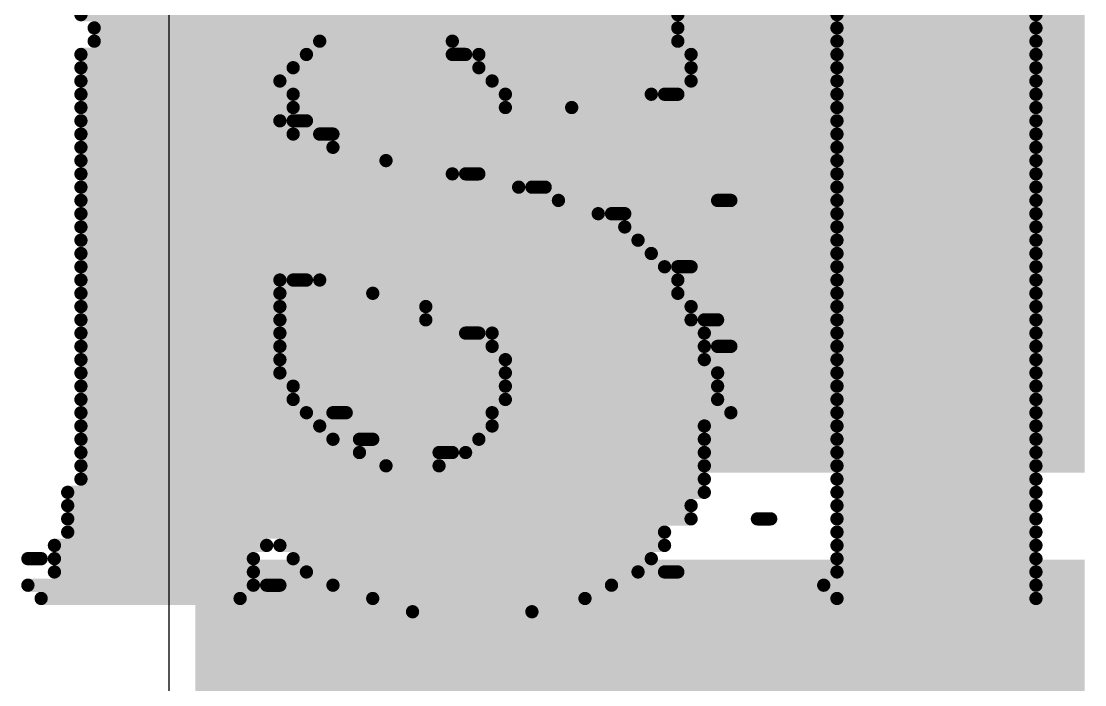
# Model space of a CAD drawing. Header units: inches. Extents: x -5 to 247, y -53 to 67.
# Drawn here: x 22.426 to 24.462, y -20.943 to -19.673 of the extents above; entities that cross this region are included whole.
import ezdxf

# ---------------------------------------------------------------- set-up
doc = ezdxf.new("R2010")
doc.units = ezdxf.units.IN
for name, color, linetype in [('Bottom Overlay', 54, 'Continuous'), ('Top Layer', 1, 'Continuous'), ('Top Paste', 8, 'Continuous'), ('Top Solder', 216, 'Continuous')]:
    doc.layers.add(name, color=color, linetype=linetype)

# ---------------------------------------------------------------- blocks, each defined once
blk = doc.blocks.new('38_SMD_M______72')
at = {"layer": 'Top Layer'}
for points in [[(-2.35, -9.63), (-2.35, -8.13), (-1.45, -8.13), (-1.45, -9.63)], [(-1.08, -9.63), (-1.08, -8.13), (-0.18, -8.13), (-0.18, -9.63)]]:
    blk.add_hatch(color=1, dxfattribs=at).paths.add_polyline_path(points)
at = {"layer": 'Top Paste'}
for points in [[(-2.35, -9.63), (-2.35, -8.13), (-1.45, -8.13), (-1.45, -9.63)], [(-1.08, -9.63), (-1.08, -8.13), (-0.18, -8.13), (-0.18, -9.63)]]:
    blk.add_hatch(color=8, dxfattribs=at).paths.add_polyline_path(points)
at = {"layer": 'Top Solder'}
for points in [[(-2.4516, -9.7316), (-2.4516, -8.0284), (-1.3484, -8.0284), (-1.3484, -9.7316)], [(-1.1816, -9.7316), (-1.1816, -8.0284), (-0.0784, -8.0284), (-0.0784, -9.7316)]]:
    blk.add_hatch(color=216, dxfattribs=at).paths.add_polyline_path(points)

msp = doc.modelspace()

# ---------------------------------------------------------------- linework, layer by layer
at = {"layer": 'Bottom Overlay'}
for points in [[(22.5401, -19.6608, 0.0254, 0.0254, 0), (23.6831, -19.6608, 0.0254, 0.0254, 0)], [(23.9879, -19.6608, 0.0254, 0.0254, 0), (24.3689, -19.6608, 0.0254, 0.0254, 0)], [(22.5655, -19.6862, 0.0254, 0.0254, 0), (23.6831, -19.6862, 0.0254, 0.0254, 0)], [(23.9879, -19.6862, 0.0254, 0.0254, 0), (24.3689, -19.6862, 0.0254, 0.0254, 0)], [(22.5655, -19.7116, 0.0254, 0.0254, 0), (22.9973, -19.7116, 0.0254, 0.0254, 0)], [(23.2513, -19.7116, 0.0254, 0.0254, 0), (23.6831, -19.7116, 0.0254, 0.0254, 0)], [(23.9879, -19.7116, 0.0254, 0.0254, 0), (24.3689, -19.7116, 0.0254, 0.0254, 0)], [(22.5401, -19.737, 0.0254, 0.0254, 0), (22.9719, -19.737, 0.0254, 0.0254, 0)], [(23.2513, -19.737, 0.0254, 0.0254, 0), (23.2767, -19.737, 0.0254, 0.0254, 0)], [(23.3021, -19.737, 0.0254, 0.0254, 0), (23.7085, -19.737, 0.0254, 0.0254, 0)], [(23.9879, -19.737, 0.0254, 0.0254, 0), (24.3689, -19.737, 0.0254, 0.0254, 0)], [(22.5401, -19.7624, 0.0254, 0.0254, 0), (22.9465, -19.7624, 0.0254, 0.0254, 0)], [(23.3021, -19.7624, 0.0254, 0.0254, 0), (23.7085, -19.7624, 0.0254, 0.0254, 0)], [(23.9879, -19.7624, 0.0254, 0.0254, 0), (24.3689, -19.7624, 0.0254, 0.0254, 0)], [(22.5401, -19.7878, 0.0254, 0.0254, 0), (22.9211, -19.7878, 0.0254, 0.0254, 0)], [(23.3275, -19.7878, 0.0254, 0.0254, 0), (23.7085, -19.7878, 0.0254, 0.0254, 0)], [(23.9879, -19.7878, 0.0254, 0.0254, 0), (24.3689, -19.7878, 0.0254, 0.0254, 0)], [(22.5401, -19.8132, 0.0254, 0.0254, 0), (22.9465, -19.8132, 0.0254, 0.0254, 0)], [(23.3529, -19.8132, 0.0254, 0.0254, 0), (23.6323, -19.8132, 0.0254, 0.0254, 0)], [(23.6577, -19.8132, 0.0254, 0.0254, 0), (23.6831, -19.8132, 0.0254, 0.0254, 0)], [(23.9879, -19.8132, 0.0254, 0.0254, 0), (24.3689, -19.8132, 0.0254, 0.0254, 0)], [(22.5401, -19.8386, 0.0254, 0.0254, 0), (22.9465, -19.8386, 0.0254, 0.0254, 0)], [(23.3529, -19.8386, 0.0254, 0.0254, 0), (23.4799, -19.8386, 0.0254, 0.0254, 0)], [(23.9879, -19.8386, 0.0254, 0.0254, 0), (24.3689, -19.8386, 0.0254, 0.0254, 0)], [(22.5401, -19.864, 0.0254, 0.0254, 0), (22.9211, -19.864, 0.0254, 0.0254, 0)], [(22.9465, -19.864, 0.0254, 0.0254, 0), (22.9719, -19.864, 0.0254, 0.0254, 0)], [(23.9879, -19.864, 0.0254, 0.0254, 0), (24.3689, -19.864, 0.0254, 0.0254, 0)], [(22.5401, -19.8894, 0.0254, 0.0254, 0), (22.9465, -19.8894, 0.0254, 0.0254, 0)], [(22.9973, -19.8894, 0.0254, 0.0254, 0), (23.0227, -19.8894, 0.0254, 0.0254, 0)], [(23.9879, -19.8894, 0.0254, 0.0254, 0), (24.3689, -19.8894, 0.0254, 0.0254, 0)], [(22.5401, -19.9148, 0.0254, 0.0254, 0), (23.0227, -19.9148, 0.0254, 0.0254, 0)], [(23.9879, -19.9148, 0.0254, 0.0254, 0), (24.3689, -19.9148, 0.0254, 0.0254, 0)], [(22.5401, -19.9402, 0.0254, 0.0254, 0), (23.1243, -19.9402, 0.0254, 0.0254, 0)], [(23.9879, -19.9402, 0.0254, 0.0254, 0), (24.3689, -19.9402, 0.0254, 0.0254, 0)], [(22.5401, -19.9656, 0.0254, 0.0254, 0), (23.2513, -19.9656, 0.0254, 0.0254, 0)], [(23.2767, -19.9656, 0.0254, 0.0254, 0), (23.3021, -19.9656, 0.0254, 0.0254, 0)], [(23.9879, -19.9656, 0.0254, 0.0254, 0), (24.3689, -19.9656, 0.0254, 0.0254, 0)], [(22.5401, -19.991, 0.0254, 0.0254, 0), (23.3783, -19.991, 0.0254, 0.0254, 0)], [(23.4037, -19.991, 0.0254, 0.0254, 0), (23.4291, -19.991, 0.0254, 0.0254, 0)], [(23.9879, -19.991, 0.0254, 0.0254, 0), (24.3689, -19.991, 0.0254, 0.0254, 0)], [(22.5401, -20.0164, 0.0254, 0.0254, 0), (23.4545, -20.0164, 0.0254, 0.0254, 0)], [(23.7593, -20.0164, 0.0254, 0.0254, 0), (23.7847, -20.0164, 0.0254, 0.0254, 0)], [(23.9879, -20.0164, 0.0254, 0.0254, 0), (24.3689, -20.0164, 0.0254, 0.0254, 0)], [(22.5401, -20.0418, 0.0254, 0.0254, 0), (23.5307, -20.0418, 0.0254, 0.0254, 0)], [(23.5561, -20.0418, 0.0254, 0.0254, 0), (23.5815, -20.0418, 0.0254, 0.0254, 0)], [(23.9879, -20.0418, 0.0254, 0.0254, 0), (24.3689, -20.0418, 0.0254, 0.0254, 0)], [(22.5401, -20.0672, 0.0254, 0.0254, 0), (23.5815, -20.0672, 0.0254, 0.0254, 0)], [(23.9879, -20.0672, 0.0254, 0.0254, 0), (24.3689, -20.0672, 0.0254, 0.0254, 0)], [(22.5401, -20.0926, 0.0254, 0.0254, 0), (23.6069, -20.0926, 0.0254, 0.0254, 0)], [(23.9879, -20.0926, 0.0254, 0.0254, 0), (24.3689, -20.0926, 0.0254, 0.0254, 0)], [(22.5401, -20.118, 0.0254, 0.0254, 0), (23.6323, -20.118, 0.0254, 0.0254, 0)], [(23.9879, -20.118, 0.0254, 0.0254, 0), (24.3689, -20.118, 0.0254, 0.0254, 0)], [(22.5401, -20.1434, 0.0254, 0.0254, 0), (23.6577, -20.1434, 0.0254, 0.0254, 0)], [(23.6831, -20.1434, 0.0254, 0.0254, 0), (23.7085, -20.1434, 0.0254, 0.0254, 0)], [(23.9879, -20.1434, 0.0254, 0.0254, 0), (24.3689, -20.1434, 0.0254, 0.0254, 0)], [(22.5401, -20.1688, 0.0254, 0.0254, 0), (22.9211, -20.1688, 0.0254, 0.0254, 0)], [(22.9465, -20.1688, 0.0254, 0.0254, 0), (22.9719, -20.1688, 0.0254, 0.0254, 0)], [(22.9973, -20.1688, 0.0254, 0.0254, 0), (23.6831, -20.1688, 0.0254, 0.0254, 0)], [(23.9879, -20.1688, 0.0254, 0.0254, 0), (24.3689, -20.1688, 0.0254, 0.0254, 0)], [(22.5401, -20.1942, 0.0254, 0.0254, 0), (22.9211, -20.1942, 0.0254, 0.0254, 0)], [(23.0989, -20.1942, 0.0254, 0.0254, 0), (23.6831, -20.1942, 0.0254, 0.0254, 0)], [(23.9879, -20.1942, 0.0254, 0.0254, 0), (24.3689, -20.1942, 0.0254, 0.0254, 0)], [(22.5401, -20.2196, 0.0254, 0.0254, 0), (22.9211, -20.2196, 0.0254, 0.0254, 0)], [(23.2005, -20.2196, 0.0254, 0.0254, 0), (23.7085, -20.2196, 0.0254, 0.0254, 0)], [(23.9879, -20.2196, 0.0254, 0.0254, 0), (24.3689, -20.2196, 0.0254, 0.0254, 0)], [(22.5401, -20.245, 0.0254, 0.0254, 0), (22.9211, -20.245, 0.0254, 0.0254, 0)], [(23.2005, -20.245, 0.0254, 0.0254, 0), (23.7085, -20.245, 0.0254, 0.0254, 0)], [(23.7339, -20.245, 0.0254, 0.0254, 0), (23.7593, -20.245, 0.0254, 0.0254, 0)], [(23.9879, -20.245, 0.0254, 0.0254, 0), (24.3689, -20.245, 0.0254, 0.0254, 0)], [(22.5401, -20.2704, 0.0254, 0.0254, 0), (22.9211, -20.2704, 0.0254, 0.0254, 0)], [(23.2767, -20.2704, 0.0254, 0.0254, 0), (23.3021, -20.2704, 0.0254, 0.0254, 0)], [(23.3275, -20.2704, 0.0254, 0.0254, 0), (23.7339, -20.2704, 0.0254, 0.0254, 0)], [(23.9879, -20.2704, 0.0254, 0.0254, 0), (24.3689, -20.2704, 0.0254, 0.0254, 0)], [(22.5401, -20.2958, 0.0254, 0.0254, 0), (22.9211, -20.2958, 0.0254, 0.0254, 0)], [(23.3275, -20.2958, 0.0254, 0.0254, 0), (23.7339, -20.2958, 0.0254, 0.0254, 0)], [(23.7593, -20.2958, 0.0254, 0.0254, 0), (23.7847, -20.2958, 0.0254, 0.0254, 0)], [(23.9879, -20.2958, 0.0254, 0.0254, 0), (24.3689, -20.2958, 0.0254, 0.0254, 0)], [(22.5401, -20.3212, 0.0254, 0.0254, 0), (22.9211, -20.3212, 0.0254, 0.0254, 0)], [(23.3529, -20.3212, 0.0254, 0.0254, 0), (23.7339, -20.3212, 0.0254, 0.0254, 0)], [(23.9879, -20.3212, 0.0254, 0.0254, 0), (24.3689, -20.3212, 0.0254, 0.0254, 0)], [(22.5401, -20.3466, 0.0254, 0.0254, 0), (22.9211, -20.3466, 0.0254, 0.0254, 0)], [(23.3529, -20.3466, 0.0254, 0.0254, 0), (23.7593, -20.3466, 0.0254, 0.0254, 0)], [(23.9879, -20.3466, 0.0254, 0.0254, 0), (24.3689, -20.3466, 0.0254, 0.0254, 0)], [(22.5401, -20.372, 0.0254, 0.0254, 0), (22.9465, -20.372, 0.0254, 0.0254, 0)], [(23.3529, -20.372, 0.0254, 0.0254, 0), (23.7593, -20.372, 0.0254, 0.0254, 0)], [(23.9879, -20.372, 0.0254, 0.0254, 0), (24.3689, -20.372, 0.0254, 0.0254, 0)], [(22.5401, -20.3974, 0.0254, 0.0254, 0), (22.9465, -20.3974, 0.0254, 0.0254, 0)], [(23.3529, -20.3974, 0.0254, 0.0254, 0), (23.7593, -20.3974, 0.0254, 0.0254, 0)], [(23.9879, -20.3974, 0.0254, 0.0254, 0), (24.3689, -20.3974, 0.0254, 0.0254, 0)], [(22.5401, -20.4228, 0.0254, 0.0254, 0), (22.9719, -20.4228, 0.0254, 0.0254, 0)], [(23.0227, -20.4228, 0.0254, 0.0254, 0), (23.0481, -20.4228, 0.0254, 0.0254, 0)], [(23.3275, -20.4228, 0.0254, 0.0254, 0), (23.7847, -20.4228, 0.0254, 0.0254, 0)], [(23.9879, -20.4228, 0.0254, 0.0254, 0), (24.3689, -20.4228, 0.0254, 0.0254, 0)], [(22.5401, -20.4482, 0.0254, 0.0254, 0), (22.9973, -20.4482, 0.0254, 0.0254, 0)], [(23.3275, -20.4482, 0.0254, 0.0254, 0), (23.7339, -20.4482, 0.0254, 0.0254, 0)], [(23.9879, -20.4482, 0.0254, 0.0254, 0), (24.3689, -20.4482, 0.0254, 0.0254, 0)], [(22.5401, -20.4736, 0.0254, 0.0254, 0), (23.0227, -20.4736, 0.0254, 0.0254, 0)], [(23.0735, -20.4736, 0.0254, 0.0254, 0), (23.0989, -20.4736, 0.0254, 0.0254, 0)], [(23.3021, -20.4736, 0.0254, 0.0254, 0), (23.7339, -20.4736, 0.0254, 0.0254, 0)], [(23.9879, -20.4736, 0.0254, 0.0254, 0), (24.3689, -20.4736, 0.0254, 0.0254, 0)], [(22.5401, -20.499, 0.0254, 0.0254, 0), (23.0735, -20.499, 0.0254, 0.0254, 0)], [(23.2259, -20.499, 0.0254, 0.0254, 0), (23.2513, -20.499, 0.0254, 0.0254, 0)], [(23.2767, -20.499, 0.0254, 0.0254, 0), (23.7339, -20.499, 0.0254, 0.0254, 0)], [(23.9879, -20.499, 0.0254, 0.0254, 0), (24.3689, -20.499, 0.0254, 0.0254, 0)], [(22.5401, -20.5244, 0.0254, 0.0254, 0), (23.1243, -20.5244, 0.0254, 0.0254, 0)], [(23.2259, -20.5244, 0.0254, 0.0254, 0), (23.7339, -20.5244, 0.0254, 0.0254, 0)], [(23.9879, -20.5244, 0.0254, 0.0254, 0), (24.3689, -20.5244, 0.0254, 0.0254, 0)], [(22.5401, -20.5498, 0.0254, 0.0254, 0), (23.7339, -20.5498, 0.0254, 0.0254, 0)], [(23.9879, -20.5498, 0.0254, 0.0254, 0), (24.3689, -20.5498, 0.0254, 0.0254, 0)], [(22.5147, -20.5752, 0.0254, 0.0254, 0), (23.7339, -20.5752, 0.0254, 0.0254, 0)], [(23.9879, -20.5752, 0.0254, 0.0254, 0), (24.3689, -20.5752, 0.0254, 0.0254, 0)], [(22.5147, -20.6006, 0.0254, 0.0254, 0), (23.7085, -20.6006, 0.0254, 0.0254, 0)], [(23.9879, -20.6006, 0.0254, 0.0254, 0), (24.3689, -20.6006, 0.0254, 0.0254, 0)], [(22.5147, -20.626, 0.0254, 0.0254, 0), (23.7085, -20.626, 0.0254, 0.0254, 0)], [(23.8355, -20.626, 0.0254, 0.0254, 0), (23.8609, -20.626, 0.0254, 0.0254, 0)], [(23.9879, -20.626, 0.0254, 0.0254, 0), (24.3689, -20.626, 0.0254, 0.0254, 0)], [(22.5147, -20.6514, 0.0254, 0.0254, 0), (23.6577, -20.6514, 0.0254, 0.0254, 0)], [(23.9879, -20.6514, 0.0254, 0.0254, 0), (24.3689, -20.6514, 0.0254, 0.0254, 0)], [(22.4893, -20.6768, 0.0254, 0.0254, 0), (22.8957, -20.6768, 0.0254, 0.0254, 0)], [(22.9211, -20.6768, 0.0254, 0.0254, 0), (23.6577, -20.6768, 0.0254, 0.0254, 0)], [(23.9879, -20.6768, 0.0254, 0.0254, 0), (24.3689, -20.6768, 0.0254, 0.0254, 0)], [(22.4385, -20.7022, 0.0254, 0.0254, 0), (22.4639, -20.7022, 0.0254, 0.0254, 0)], [(22.4893, -20.7022, 0.0254, 0.0254, 0), (22.8703, -20.7022, 0.0254, 0.0254, 0)], [(22.9465, -20.7022, 0.0254, 0.0254, 0), (23.6323, -20.7022, 0.0254, 0.0254, 0)], [(23.9879, -20.7022, 0.0254, 0.0254, 0), (24.3689, -20.7022, 0.0254, 0.0254, 0)], [(22.4893, -20.7276, 0.0254, 0.0254, 0), (22.8703, -20.7276, 0.0254, 0.0254, 0)], [(22.9719, -20.7276, 0.0254, 0.0254, 0), (23.6069, -20.7276, 0.0254, 0.0254, 0)], [(23.6577, -20.7276, 0.0254, 0.0254, 0), (23.6831, -20.7276, 0.0254, 0.0254, 0)], [(23.9879, -20.7276, 0.0254, 0.0254, 0), (24.3689, -20.7276, 0.0254, 0.0254, 0)], [(22.4385, -20.753, 0.0254, 0.0254, 0), (22.8703, -20.753, 0.0254, 0.0254, 0)], [(22.8957, -20.753, 0.0254, 0.0254, 0), (22.9211, -20.753, 0.0254, 0.0254, 0)], [(23.0227, -20.753, 0.0254, 0.0254, 0), (23.5561, -20.753, 0.0254, 0.0254, 0)], [(23.9625, -20.753, 0.0254, 0.0254, 0), (24.3689, -20.753, 0.0254, 0.0254, 0)], [(22.4639, -20.7784, 0.0254, 0.0254, 0), (22.8449, -20.7784, 0.0254, 0.0254, 0)], [(23.0989, -20.7784, 0.0254, 0.0254, 0), (23.5053, -20.7784, 0.0254, 0.0254, 0)], [(23.9879, -20.7784, 0.0254, 0.0254, 0), (24.3689, -20.7784, 0.0254, 0.0254, 0)], [(23.1751, -20.8038, 0.0254, 0.0254, 0), (23.4037, -20.8038, 0.0254, 0.0254, 0)]]:
    msp.add_lwpolyline(points, format="xyseb", dxfattribs=at)
for points in [[(22.5337, -19.6608, 0.0127, 0.0127, 1), (22.5464, -19.6608, 0.0127, 0.0127, 1)], [(23.6767, -19.6608, 0.0127, 0.0127, 1), (23.6894, -19.6608, 0.0127, 0.0127, 1)], [(23.9815, -19.6608, 0.0127, 0.0127, 1), (23.9942, -19.6608, 0.0127, 0.0127, 1)], [(24.3625, -19.6608, 0.0127, 0.0127, 1), (24.3752, -19.6608, 0.0127, 0.0127, 1)], [(22.5591, -19.6862, 0.0127, 0.0127, 1), (22.5718, -19.6862, 0.0127, 0.0127, 1)], [(23.6767, -19.6862, 0.0127, 0.0127, 1), (23.6894, -19.6862, 0.0127, 0.0127, 1)], [(23.9815, -19.6862, 0.0127, 0.0127, 1), (23.9942, -19.6862, 0.0127, 0.0127, 1)], [(24.3625, -19.6862, 0.0127, 0.0127, 1), (24.3752, -19.6862, 0.0127, 0.0127, 1)], [(22.5591, -19.7116, 0.0127, 0.0127, 1), (22.5718, -19.7116, 0.0127, 0.0127, 1)], [(22.9909, -19.7116, 0.0127, 0.0127, 1), (23.0036, -19.7116, 0.0127, 0.0127, 1)], [(23.2449, -19.7116, 0.0127, 0.0127, 1), (23.2576, -19.7116, 0.0127, 0.0127, 1)], [(23.6767, -19.7116, 0.0127, 0.0127, 1), (23.6894, -19.7116, 0.0127, 0.0127, 1)], [(23.9815, -19.7116, 0.0127, 0.0127, 1), (23.9942, -19.7116, 0.0127, 0.0127, 1)], [(24.3625, -19.7116, 0.0127, 0.0127, 1), (24.3752, -19.7116, 0.0127, 0.0127, 1)], [(22.5337, -19.737, 0.0127, 0.0127, 1), (22.5464, -19.737, 0.0127, 0.0127, 1)], [(22.9655, -19.737, 0.0127, 0.0127, 1), (22.9782, -19.737, 0.0127, 0.0127, 1)], [(23.2449, -19.737, 0.0127, 0.0127, 1), (23.2576, -19.737, 0.0127, 0.0127, 1)], [(23.2703, -19.737, 0.0127, 0.0127, 1), (23.283, -19.737, 0.0127, 0.0127, 1)], [(23.2957, -19.737, 0.0127, 0.0127, 1), (23.3084, -19.737, 0.0127, 0.0127, 1)], [(23.7021, -19.737, 0.0127, 0.0127, 1), (23.7148, -19.737, 0.0127, 0.0127, 1)], [(23.9815, -19.737, 0.0127, 0.0127, 1), (23.9942, -19.737, 0.0127, 0.0127, 1)], [(24.3625, -19.737, 0.0127, 0.0127, 1), (24.3752, -19.737, 0.0127, 0.0127, 1)], [(22.5337, -19.7624, 0.0127, 0.0127, 1), (22.5464, -19.7624, 0.0127, 0.0127, 1)], [(22.9401, -19.7624, 0.0127, 0.0127, 1), (22.9528, -19.7624, 0.0127, 0.0127, 1)], [(23.2957, -19.7624, 0.0127, 0.0127, 1), (23.3084, -19.7624, 0.0127, 0.0127, 1)], [(23.7021, -19.7624, 0.0127, 0.0127, 1), (23.7148, -19.7624, 0.0127, 0.0127, 1)], [(23.9815, -19.7624, 0.0127, 0.0127, 1), (23.9942, -19.7624, 0.0127, 0.0127, 1)], [(24.3625, -19.7624, 0.0127, 0.0127, 1), (24.3752, -19.7624, 0.0127, 0.0127, 1)], [(22.5337, -19.7878, 0.0127, 0.0127, 1), (22.5464, -19.7878, 0.0127, 0.0127, 1)], [(22.9147, -19.7878, 0.0127, 0.0127, 1), (22.9274, -19.7878, 0.0127, 0.0127, 1)], [(23.3211, -19.7878, 0.0127, 0.0127, 1), (23.3338, -19.7878, 0.0127, 0.0127, 1)], [(23.7021, -19.7878, 0.0127, 0.0127, 1), (23.7148, -19.7878, 0.0127, 0.0127, 1)], [(23.9815, -19.7878, 0.0127, 0.0127, 1), (23.9942, -19.7878, 0.0127, 0.0127, 1)], [(24.3625, -19.7878, 0.0127, 0.0127, 1), (24.3752, -19.7878, 0.0127, 0.0127, 1)], [(22.5337, -19.8132, 0.0127, 0.0127, 1), (22.5464, -19.8132, 0.0127, 0.0127, 1)], [(22.9401, -19.8132, 0.0127, 0.0127, 1), (22.9528, -19.8132, 0.0127, 0.0127, 1)], [(23.3465, -19.8132, 0.0127, 0.0127, 1), (23.3592, -19.8132, 0.0127, 0.0127, 1)], [(23.6259, -19.8132, 0.0127, 0.0127, 1), (23.6386, -19.8132, 0.0127, 0.0127, 1)], [(23.6513, -19.8132, 0.0127, 0.0127, 1), (23.664, -19.8132, 0.0127, 0.0127, 1)], [(23.6767, -19.8132, 0.0127, 0.0127, 1), (23.6894, -19.8132, 0.0127, 0.0127, 1)], [(23.9815, -19.8132, 0.0127, 0.0127, 1), (23.9942, -19.8132, 0.0127, 0.0127, 1)], [(24.3625, -19.8132, 0.0127, 0.0127, 1), (24.3752, -19.8132, 0.0127, 0.0127, 1)], [(22.5337, -19.8386, 0.0127, 0.0127, 1), (22.5464, -19.8386, 0.0127, 0.0127, 1)], [(22.9401, -19.8386, 0.0127, 0.0127, 1), (22.9528, -19.8386, 0.0127, 0.0127, 1)], [(23.3465, -19.8386, 0.0127, 0.0127, 1), (23.3592, -19.8386, 0.0127, 0.0127, 1)], [(23.4735, -19.8386, 0.0127, 0.0127, 1), (23.4862, -19.8386, 0.0127, 0.0127, 1)], [(23.9815, -19.8386, 0.0127, 0.0127, 1), (23.9942, -19.8386, 0.0127, 0.0127, 1)], [(24.3625, -19.8386, 0.0127, 0.0127, 1), (24.3752, -19.8386, 0.0127, 0.0127, 1)], [(22.5337, -19.864, 0.0127, 0.0127, 1), (22.5464, -19.864, 0.0127, 0.0127, 1)], [(22.9147, -19.864, 0.0127, 0.0127, 1), (22.9274, -19.864, 0.0127, 0.0127, 1)], [(22.9401, -19.864, 0.0127, 0.0127, 1), (22.9528, -19.864, 0.0127, 0.0127, 1)], [(22.9655, -19.864, 0.0127, 0.0127, 1), (22.9782, -19.864, 0.0127, 0.0127, 1)], [(23.9815, -19.864, 0.0127, 0.0127, 1), (23.9942, -19.864, 0.0127, 0.0127, 1)], [(24.3625, -19.864, 0.0127, 0.0127, 1), (24.3752, -19.864, 0.0127, 0.0127, 1)], [(22.5337, -19.8894, 0.0127, 0.0127, 1), (22.5464, -19.8894, 0.0127, 0.0127, 1)], [(22.9401, -19.8894, 0.0127, 0.0127, 1), (22.9528, -19.8894, 0.0127, 0.0127, 1)], [(22.9909, -19.8894, 0.0127, 0.0127, 1), (23.0036, -19.8894, 0.0127, 0.0127, 1)], [(23.0163, -19.8894, 0.0127, 0.0127, 1), (23.029, -19.8894, 0.0127, 0.0127, 1)], [(23.9815, -19.8894, 0.0127, 0.0127, 1), (23.9942, -19.8894, 0.0127, 0.0127, 1)], [(24.3625, -19.8894, 0.0127, 0.0127, 1), (24.3752, -19.8894, 0.0127, 0.0127, 1)], [(22.5337, -19.9148, 0.0127, 0.0127, 1), (22.5464, -19.9148, 0.0127, 0.0127, 1)], [(23.0163, -19.9148, 0.0127, 0.0127, 1), (23.029, -19.9148, 0.0127, 0.0127, 1)], [(23.9815, -19.9148, 0.0127, 0.0127, 1), (23.9942, -19.9148, 0.0127, 0.0127, 1)], [(24.3625, -19.9148, 0.0127, 0.0127, 1), (24.3752, -19.9148, 0.0127, 0.0127, 1)], [(22.5337, -19.9402, 0.0127, 0.0127, 1), (22.5464, -19.9402, 0.0127, 0.0127, 1)], [(23.1179, -19.9402, 0.0127, 0.0127, 1), (23.1306, -19.9402, 0.0127, 0.0127, 1)], [(23.9815, -19.9402, 0.0127, 0.0127, 1), (23.9942, -19.9402, 0.0127, 0.0127, 1)], [(24.3625, -19.9402, 0.0127, 0.0127, 1), (24.3752, -19.9402, 0.0127, 0.0127, 1)], [(22.5337, -19.9656, 0.0127, 0.0127, 1), (22.5464, -19.9656, 0.0127, 0.0127, 1)], [(23.2449, -19.9656, 0.0127, 0.0127, 1), (23.2576, -19.9656, 0.0127, 0.0127, 1)], [(23.2703, -19.9656, 0.0127, 0.0127, 1), (23.283, -19.9656, 0.0127, 0.0127, 1)], [(23.2957, -19.9656, 0.0127, 0.0127, 1), (23.3084, -19.9656, 0.0127, 0.0127, 1)], [(23.9815, -19.9656, 0.0127, 0.0127, 1), (23.9942, -19.9656, 0.0127, 0.0127, 1)], [(24.3625, -19.9656, 0.0127, 0.0127, 1), (24.3752, -19.9656, 0.0127, 0.0127, 1)], [(22.5337, -19.991, 0.0127, 0.0127, 1), (22.5464, -19.991, 0.0127, 0.0127, 1)], [(23.3719, -19.991, 0.0127, 0.0127, 1), (23.3846, -19.991, 0.0127, 0.0127, 1)], [(23.3973, -19.991, 0.0127, 0.0127, 1), (23.41, -19.991, 0.0127, 0.0127, 1)], [(23.4227, -19.991, 0.0127, 0.0127, 1), (23.4354, -19.991, 0.0127, 0.0127, 1)], [(23.9815, -19.991, 0.0127, 0.0127, 1), (23.9942, -19.991, 0.0127, 0.0127, 1)], [(24.3625, -19.991, 0.0127, 0.0127, 1), (24.3752, -19.991, 0.0127, 0.0127, 1)], [(22.5337, -20.0164, 0.0127, 0.0127, 1), (22.5464, -20.0164, 0.0127, 0.0127, 1)], [(23.4481, -20.0164, 0.0127, 0.0127, 1), (23.4608, -20.0164, 0.0127, 0.0127, 1)], [(23.7529, -20.0164, 0.0127, 0.0127, 1), (23.7656, -20.0164, 0.0127, 0.0127, 1)], [(23.7783, -20.0164, 0.0127, 0.0127, 1), (23.791, -20.0164, 0.0127, 0.0127, 1)], [(23.9815, -20.0164, 0.0127, 0.0127, 1), (23.9942, -20.0164, 0.0127, 0.0127, 1)], [(24.3625, -20.0164, 0.0127, 0.0127, 1), (24.3752, -20.0164, 0.0127, 0.0127, 1)], [(22.5337, -20.0418, 0.0127, 0.0127, 1), (22.5464, -20.0418, 0.0127, 0.0127, 1)], [(23.5243, -20.0418, 0.0127, 0.0127, 1), (23.537, -20.0418, 0.0127, 0.0127, 1)], [(23.5497, -20.0418, 0.0127, 0.0127, 1), (23.5624, -20.0418, 0.0127, 0.0127, 1)], [(23.5751, -20.0418, 0.0127, 0.0127, 1), (23.5878, -20.0418, 0.0127, 0.0127, 1)], [(23.9815, -20.0418, 0.0127, 0.0127, 1), (23.9942, -20.0418, 0.0127, 0.0127, 1)], [(24.3625, -20.0418, 0.0127, 0.0127, 1), (24.3752, -20.0418, 0.0127, 0.0127, 1)], [(22.5337, -20.0672, 0.0127, 0.0127, 1), (22.5464, -20.0672, 0.0127, 0.0127, 1)], [(23.5751, -20.0672, 0.0127, 0.0127, 1), (23.5878, -20.0672, 0.0127, 0.0127, 1)], [(23.9815, -20.0672, 0.0127, 0.0127, 1), (23.9942, -20.0672, 0.0127, 0.0127, 1)], [(24.3625, -20.0672, 0.0127, 0.0127, 1), (24.3752, -20.0672, 0.0127, 0.0127, 1)], [(22.5337, -20.0926, 0.0127, 0.0127, 1), (22.5464, -20.0926, 0.0127, 0.0127, 1)], [(23.6005, -20.0926, 0.0127, 0.0127, 1), (23.6132, -20.0926, 0.0127, 0.0127, 1)], [(23.9815, -20.0926, 0.0127, 0.0127, 1), (23.9942, -20.0926, 0.0127, 0.0127, 1)], [(24.3625, -20.0926, 0.0127, 0.0127, 1), (24.3752, -20.0926, 0.0127, 0.0127, 1)], [(22.5337, -20.118, 0.0127, 0.0127, 1), (22.5464, -20.118, 0.0127, 0.0127, 1)], [(23.6259, -20.118, 0.0127, 0.0127, 1), (23.6386, -20.118, 0.0127, 0.0127, 1)], [(23.9815, -20.118, 0.0127, 0.0127, 1), (23.9942, -20.118, 0.0127, 0.0127, 1)], [(24.3625, -20.118, 0.0127, 0.0127, 1), (24.3752, -20.118, 0.0127, 0.0127, 1)], [(22.5337, -20.1434, 0.0127, 0.0127, 1), (22.5464, -20.1434, 0.0127, 0.0127, 1)], [(23.6513, -20.1434, 0.0127, 0.0127, 1), (23.664, -20.1434, 0.0127, 0.0127, 1)], [(23.6767, -20.1434, 0.0127, 0.0127, 1), (23.6894, -20.1434, 0.0127, 0.0127, 1)], [(23.7021, -20.1434, 0.0127, 0.0127, 1), (23.7148, -20.1434, 0.0127, 0.0127, 1)], [(23.9815, -20.1434, 0.0127, 0.0127, 1), (23.9942, -20.1434, 0.0127, 0.0127, 1)], [(24.3625, -20.1434, 0.0127, 0.0127, 1), (24.3752, -20.1434, 0.0127, 0.0127, 1)], [(22.5337, -20.1688, 0.0127, 0.0127, 1), (22.5464, -20.1688, 0.0127, 0.0127, 1)], [(22.9147, -20.1688, 0.0127, 0.0127, 1), (22.9274, -20.1688, 0.0127, 0.0127, 1)], [(22.9401, -20.1688, 0.0127, 0.0127, 1), (22.9528, -20.1688, 0.0127, 0.0127, 1)], [(22.9655, -20.1688, 0.0127, 0.0127, 1), (22.9782, -20.1688, 0.0127, 0.0127, 1)], [(22.9909, -20.1688, 0.0127, 0.0127, 1), (23.0036, -20.1688, 0.0127, 0.0127, 1)], [(23.6767, -20.1688, 0.0127, 0.0127, 1), (23.6894, -20.1688, 0.0127, 0.0127, 1)], [(23.9815, -20.1688, 0.0127, 0.0127, 1), (23.9942, -20.1688, 0.0127, 0.0127, 1)], [(24.3625, -20.1688, 0.0127, 0.0127, 1), (24.3752, -20.1688, 0.0127, 0.0127, 1)], [(22.5337, -20.1942, 0.0127, 0.0127, 1), (22.5464, -20.1942, 0.0127, 0.0127, 1)], [(22.9147, -20.1942, 0.0127, 0.0127, 1), (22.9274, -20.1942, 0.0127, 0.0127, 1)], [(23.0925, -20.1942, 0.0127, 0.0127, 1), (23.1052, -20.1942, 0.0127, 0.0127, 1)], [(23.6767, -20.1942, 0.0127, 0.0127, 1), (23.6894, -20.1942, 0.0127, 0.0127, 1)], [(23.9815, -20.1942, 0.0127, 0.0127, 1), (23.9942, -20.1942, 0.0127, 0.0127, 1)], [(24.3625, -20.1942, 0.0127, 0.0127, 1), (24.3752, -20.1942, 0.0127, 0.0127, 1)], [(22.5337, -20.2196, 0.0127, 0.0127, 1), (22.5464, -20.2196, 0.0127, 0.0127, 1)], [(22.9147, -20.2196, 0.0127, 0.0127, 1), (22.9274, -20.2196, 0.0127, 0.0127, 1)], [(23.1941, -20.2196, 0.0127, 0.0127, 1), (23.2068, -20.2196, 0.0127, 0.0127, 1)], [(23.7021, -20.2196, 0.0127, 0.0127, 1), (23.7148, -20.2196, 0.0127, 0.0127, 1)], [(23.9815, -20.2196, 0.0127, 0.0127, 1), (23.9942, -20.2196, 0.0127, 0.0127, 1)], [(24.3625, -20.2196, 0.0127, 0.0127, 1), (24.3752, -20.2196, 0.0127, 0.0127, 1)], [(22.5337, -20.245, 0.0127, 0.0127, 1), (22.5464, -20.245, 0.0127, 0.0127, 1)], [(22.9147, -20.245, 0.0127, 0.0127, 1), (22.9274, -20.245, 0.0127, 0.0127, 1)], [(23.1941, -20.245, 0.0127, 0.0127, 1), (23.2068, -20.245, 0.0127, 0.0127, 1)], [(23.7021, -20.245, 0.0127, 0.0127, 1), (23.7148, -20.245, 0.0127, 0.0127, 1)], [(23.7275, -20.245, 0.0127, 0.0127, 1), (23.7402, -20.245, 0.0127, 0.0127, 1)], [(23.7529, -20.245, 0.0127, 0.0127, 1), (23.7656, -20.245, 0.0127, 0.0127, 1)], [(23.9815, -20.245, 0.0127, 0.0127, 1), (23.9942, -20.245, 0.0127, 0.0127, 1)], [(24.3625, -20.245, 0.0127, 0.0127, 1), (24.3752, -20.245, 0.0127, 0.0127, 1)], [(22.5337, -20.2704, 0.0127, 0.0127, 1), (22.5464, -20.2704, 0.0127, 0.0127, 1)], [(22.9147, -20.2704, 0.0127, 0.0127, 1), (22.9274, -20.2704, 0.0127, 0.0127, 1)], [(23.2703, -20.2704, 0.0127, 0.0127, 1), (23.283, -20.2704, 0.0127, 0.0127, 1)], [(23.2957, -20.2704, 0.0127, 0.0127, 1), (23.3084, -20.2704, 0.0127, 0.0127, 1)], [(23.3211, -20.2704, 0.0127, 0.0127, 1), (23.3338, -20.2704, 0.0127, 0.0127, 1)], [(23.7275, -20.2704, 0.0127, 0.0127, 1), (23.7402, -20.2704, 0.0127, 0.0127, 1)], [(23.9815, -20.2704, 0.0127, 0.0127, 1), (23.9942, -20.2704, 0.0127, 0.0127, 1)], [(24.3625, -20.2704, 0.0127, 0.0127, 1), (24.3752, -20.2704, 0.0127, 0.0127, 1)], [(22.5337, -20.2958, 0.0127, 0.0127, 1), (22.5464, -20.2958, 0.0127, 0.0127, 1)], [(22.9147, -20.2958, 0.0127, 0.0127, 1), (22.9274, -20.2958, 0.0127, 0.0127, 1)], [(23.3211, -20.2958, 0.0127, 0.0127, 1), (23.3338, -20.2958, 0.0127, 0.0127, 1)], [(23.7275, -20.2958, 0.0127, 0.0127, 1), (23.7402, -20.2958, 0.0127, 0.0127, 1)], [(23.7529, -20.2958, 0.0127, 0.0127, 1), (23.7656, -20.2958, 0.0127, 0.0127, 1)], [(23.7783, -20.2958, 0.0127, 0.0127, 1), (23.791, -20.2958, 0.0127, 0.0127, 1)], [(23.9815, -20.2958, 0.0127, 0.0127, 1), (23.9942, -20.2958, 0.0127, 0.0127, 1)], [(24.3625, -20.2958, 0.0127, 0.0127, 1), (24.3752, -20.2958, 0.0127, 0.0127, 1)], [(22.5337, -20.3212, 0.0127, 0.0127, 1), (22.5464, -20.3212, 0.0127, 0.0127, 1)], [(22.9147, -20.3212, 0.0127, 0.0127, 1), (22.9274, -20.3212, 0.0127, 0.0127, 1)], [(23.3465, -20.3212, 0.0127, 0.0127, 1), (23.3592, -20.3212, 0.0127, 0.0127, 1)], [(23.7275, -20.3212, 0.0127, 0.0127, 1), (23.7402, -20.3212, 0.0127, 0.0127, 1)], [(23.9815, -20.3212, 0.0127, 0.0127, 1), (23.9942, -20.3212, 0.0127, 0.0127, 1)], [(24.3625, -20.3212, 0.0127, 0.0127, 1), (24.3752, -20.3212, 0.0127, 0.0127, 1)], [(22.5337, -20.3466, 0.0127, 0.0127, 1), (22.5464, -20.3466, 0.0127, 0.0127, 1)], [(22.9147, -20.3466, 0.0127, 0.0127, 1), (22.9274, -20.3466, 0.0127, 0.0127, 1)], [(23.3465, -20.3466, 0.0127, 0.0127, 1), (23.3592, -20.3466, 0.0127, 0.0127, 1)], [(23.7529, -20.3466, 0.0127, 0.0127, 1), (23.7656, -20.3466, 0.0127, 0.0127, 1)], [(23.9815, -20.3466, 0.0127, 0.0127, 1), (23.9942, -20.3466, 0.0127, 0.0127, 1)], [(24.3625, -20.3466, 0.0127, 0.0127, 1), (24.3752, -20.3466, 0.0127, 0.0127, 1)], [(22.5337, -20.372, 0.0127, 0.0127, 1), (22.5464, -20.372, 0.0127, 0.0127, 1)], [(22.9401, -20.372, 0.0127, 0.0127, 1), (22.9528, -20.372, 0.0127, 0.0127, 1)], [(23.3465, -20.372, 0.0127, 0.0127, 1), (23.3592, -20.372, 0.0127, 0.0127, 1)], [(23.7529, -20.372, 0.0127, 0.0127, 1), (23.7656, -20.372, 0.0127, 0.0127, 1)], [(23.9815, -20.372, 0.0127, 0.0127, 1), (23.9942, -20.372, 0.0127, 0.0127, 1)], [(24.3625, -20.372, 0.0127, 0.0127, 1), (24.3752, -20.372, 0.0127, 0.0127, 1)], [(22.5337, -20.3974, 0.0127, 0.0127, 1), (22.5464, -20.3974, 0.0127, 0.0127, 1)], [(22.9401, -20.3974, 0.0127, 0.0127, 1), (22.9528, -20.3974, 0.0127, 0.0127, 1)], [(23.3465, -20.3974, 0.0127, 0.0127, 1), (23.3592, -20.3974, 0.0127, 0.0127, 1)], [(23.7529, -20.3974, 0.0127, 0.0127, 1), (23.7656, -20.3974, 0.0127, 0.0127, 1)], [(23.9815, -20.3974, 0.0127, 0.0127, 1), (23.9942, -20.3974, 0.0127, 0.0127, 1)], [(24.3625, -20.3974, 0.0127, 0.0127, 1), (24.3752, -20.3974, 0.0127, 0.0127, 1)], [(22.5337, -20.4228, 0.0127, 0.0127, 1), (22.5464, -20.4228, 0.0127, 0.0127, 1)], [(22.9655, -20.4228, 0.0127, 0.0127, 1), (22.9782, -20.4228, 0.0127, 0.0127, 1)], [(23.0163, -20.4228, 0.0127, 0.0127, 1), (23.029, -20.4228, 0.0127, 0.0127, 1)], [(23.0417, -20.4228, 0.0127, 0.0127, 1), (23.0544, -20.4228, 0.0127, 0.0127, 1)], [(23.3211, -20.4228, 0.0127, 0.0127, 1), (23.3338, -20.4228, 0.0127, 0.0127, 1)], [(23.7783, -20.4228, 0.0127, 0.0127, 1), (23.791, -20.4228, 0.0127, 0.0127, 1)], [(23.9815, -20.4228, 0.0127, 0.0127, 1), (23.9942, -20.4228, 0.0127, 0.0127, 1)], [(24.3625, -20.4228, 0.0127, 0.0127, 1), (24.3752, -20.4228, 0.0127, 0.0127, 1)], [(22.5337, -20.4482, 0.0127, 0.0127, 1), (22.5464, -20.4482, 0.0127, 0.0127, 1)], [(22.9909, -20.4482, 0.0127, 0.0127, 1), (23.0036, -20.4482, 0.0127, 0.0127, 1)], [(23.3211, -20.4482, 0.0127, 0.0127, 1), (23.3338, -20.4482, 0.0127, 0.0127, 1)], [(23.7275, -20.4482, 0.0127, 0.0127, 1), (23.7402, -20.4482, 0.0127, 0.0127, 1)], [(23.9815, -20.4482, 0.0127, 0.0127, 1), (23.9942, -20.4482, 0.0127, 0.0127, 1)], [(24.3625, -20.4482, 0.0127, 0.0127, 1), (24.3752, -20.4482, 0.0127, 0.0127, 1)], [(22.5337, -20.4736, 0.0127, 0.0127, 1), (22.5464, -20.4736, 0.0127, 0.0127, 1)], [(23.0163, -20.4736, 0.0127, 0.0127, 1), (23.029, -20.4736, 0.0127, 0.0127, 1)], [(23.0671, -20.4736, 0.0127, 0.0127, 1), (23.0798, -20.4736, 0.0127, 0.0127, 1)], [(23.0925, -20.4736, 0.0127, 0.0127, 1), (23.1052, -20.4736, 0.0127, 0.0127, 1)], [(23.2957, -20.4736, 0.0127, 0.0127, 1), (23.3084, -20.4736, 0.0127, 0.0127, 1)], [(23.7275, -20.4736, 0.0127, 0.0127, 1), (23.7402, -20.4736, 0.0127, 0.0127, 1)], [(23.9815, -20.4736, 0.0127, 0.0127, 1), (23.9942, -20.4736, 0.0127, 0.0127, 1)], [(24.3625, -20.4736, 0.0127, 0.0127, 1), (24.3752, -20.4736, 0.0127, 0.0127, 1)], [(22.5337, -20.499, 0.0127, 0.0127, 1), (22.5464, -20.499, 0.0127, 0.0127, 1)], [(23.0671, -20.499, 0.0127, 0.0127, 1), (23.0798, -20.499, 0.0127, 0.0127, 1)], [(23.2195, -20.499, 0.0127, 0.0127, 1), (23.2322, -20.499, 0.0127, 0.0127, 1)], [(23.2449, -20.499, 0.0127, 0.0127, 1), (23.2576, -20.499, 0.0127, 0.0127, 1)], [(23.2703, -20.499, 0.0127, 0.0127, 1), (23.283, -20.499, 0.0127, 0.0127, 1)], [(23.7275, -20.499, 0.0127, 0.0127, 1), (23.7402, -20.499, 0.0127, 0.0127, 1)], [(23.9815, -20.499, 0.0127, 0.0127, 1), (23.9942, -20.499, 0.0127, 0.0127, 1)], [(24.3625, -20.499, 0.0127, 0.0127, 1), (24.3752, -20.499, 0.0127, 0.0127, 1)], [(22.5337, -20.5244, 0.0127, 0.0127, 1), (22.5464, -20.5244, 0.0127, 0.0127, 1)], [(23.1179, -20.5244, 0.0127, 0.0127, 1), (23.1306, -20.5244, 0.0127, 0.0127, 1)], [(23.2195, -20.5244, 0.0127, 0.0127, 1), (23.2322, -20.5244, 0.0127, 0.0127, 1)], [(23.7275, -20.5244, 0.0127, 0.0127, 1), (23.7402, -20.5244, 0.0127, 0.0127, 1)], [(23.9815, -20.5244, 0.0127, 0.0127, 1), (23.9942, -20.5244, 0.0127, 0.0127, 1)], [(24.3625, -20.5244, 0.0127, 0.0127, 1), (24.3752, -20.5244, 0.0127, 0.0127, 1)], [(22.5337, -20.5498, 0.0127, 0.0127, 1), (22.5464, -20.5498, 0.0127, 0.0127, 1)], [(23.7275, -20.5498, 0.0127, 0.0127, 1), (23.7402, -20.5498, 0.0127, 0.0127, 1)], [(23.9815, -20.5498, 0.0127, 0.0127, 1), (23.9942, -20.5498, 0.0127, 0.0127, 1)], [(24.3625, -20.5498, 0.0127, 0.0127, 1), (24.3752, -20.5498, 0.0127, 0.0127, 1)], [(22.5083, -20.5752, 0.0127, 0.0127, 1), (22.521, -20.5752, 0.0127, 0.0127, 1)], [(23.7275, -20.5752, 0.0127, 0.0127, 1), (23.7402, -20.5752, 0.0127, 0.0127, 1)], [(23.9815, -20.5752, 0.0127, 0.0127, 1), (23.9942, -20.5752, 0.0127, 0.0127, 1)], [(24.3625, -20.5752, 0.0127, 0.0127, 1), (24.3752, -20.5752, 0.0127, 0.0127, 1)], [(22.5083, -20.6006, 0.0127, 0.0127, 1), (22.521, -20.6006, 0.0127, 0.0127, 1)], [(23.7021, -20.6006, 0.0127, 0.0127, 1), (23.7148, -20.6006, 0.0127, 0.0127, 1)], [(23.9815, -20.6006, 0.0127, 0.0127, 1), (23.9942, -20.6006, 0.0127, 0.0127, 1)], [(24.3625, -20.6006, 0.0127, 0.0127, 1), (24.3752, -20.6006, 0.0127, 0.0127, 1)], [(22.5083, -20.626, 0.0127, 0.0127, 1), (22.521, -20.626, 0.0127, 0.0127, 1)], [(23.7021, -20.626, 0.0127, 0.0127, 1), (23.7148, -20.626, 0.0127, 0.0127, 1)], [(23.8291, -20.626, 0.0127, 0.0127, 1), (23.8418, -20.626, 0.0127, 0.0127, 1)], [(23.8545, -20.626, 0.0127, 0.0127, 1), (23.8672, -20.626, 0.0127, 0.0127, 1)], [(23.9815, -20.626, 0.0127, 0.0127, 1), (23.9942, -20.626, 0.0127, 0.0127, 1)], [(24.3625, -20.626, 0.0127, 0.0127, 1), (24.3752, -20.626, 0.0127, 0.0127, 1)], [(22.5083, -20.6514, 0.0127, 0.0127, 1), (22.521, -20.6514, 0.0127, 0.0127, 1)], [(23.6513, -20.6514, 0.0127, 0.0127, 1), (23.664, -20.6514, 0.0127, 0.0127, 1)], [(23.9815, -20.6514, 0.0127, 0.0127, 1), (23.9942, -20.6514, 0.0127, 0.0127, 1)], [(24.3625, -20.6514, 0.0127, 0.0127, 1), (24.3752, -20.6514, 0.0127, 0.0127, 1)], [(22.4829, -20.6768, 0.0127, 0.0127, 1), (22.4956, -20.6768, 0.0127, 0.0127, 1)], [(22.8893, -20.6768, 0.0127, 0.0127, 1), (22.902, -20.6768, 0.0127, 0.0127, 1)], [(22.9147, -20.6768, 0.0127, 0.0127, 1), (22.9274, -20.6768, 0.0127, 0.0127, 1)], [(23.6513, -20.6768, 0.0127, 0.0127, 1), (23.664, -20.6768, 0.0127, 0.0127, 1)], [(23.9815, -20.6768, 0.0127, 0.0127, 1), (23.9942, -20.6768, 0.0127, 0.0127, 1)], [(24.3625, -20.6768, 0.0127, 0.0127, 1), (24.3752, -20.6768, 0.0127, 0.0127, 1)], [(22.4321, -20.7022, 0.0127, 0.0127, 1), (22.4448, -20.7022, 0.0127, 0.0127, 1)], [(22.4575, -20.7022, 0.0127, 0.0127, 1), (22.4702, -20.7022, 0.0127, 0.0127, 1)], [(22.4829, -20.7022, 0.0127, 0.0127, 1), (22.4956, -20.7022, 0.0127, 0.0127, 1)], [(22.8639, -20.7022, 0.0127, 0.0127, 1), (22.8766, -20.7022, 0.0127, 0.0127, 1)], [(22.9401, -20.7022, 0.0127, 0.0127, 1), (22.9528, -20.7022, 0.0127, 0.0127, 1)], [(23.6259, -20.7022, 0.0127, 0.0127, 1), (23.6386, -20.7022, 0.0127, 0.0127, 1)], [(23.9815, -20.7022, 0.0127, 0.0127, 1), (23.9942, -20.7022, 0.0127, 0.0127, 1)], [(24.3625, -20.7022, 0.0127, 0.0127, 1), (24.3752, -20.7022, 0.0127, 0.0127, 1)], [(22.4829, -20.7276, 0.0127, 0.0127, 1), (22.4956, -20.7276, 0.0127, 0.0127, 1)], [(22.8639, -20.7276, 0.0127, 0.0127, 1), (22.8766, -20.7276, 0.0127, 0.0127, 1)], [(22.9655, -20.7276, 0.0127, 0.0127, 1), (22.9782, -20.7276, 0.0127, 0.0127, 1)], [(23.6005, -20.7276, 0.0127, 0.0127, 1), (23.6132, -20.7276, 0.0127, 0.0127, 1)], [(23.6513, -20.7276, 0.0127, 0.0127, 1), (23.664, -20.7276, 0.0127, 0.0127, 1)], [(23.6767, -20.7276, 0.0127, 0.0127, 1), (23.6894, -20.7276, 0.0127, 0.0127, 1)], [(23.9815, -20.7276, 0.0127, 0.0127, 1), (23.9942, -20.7276, 0.0127, 0.0127, 1)], [(24.3625, -20.7276, 0.0127, 0.0127, 1), (24.3752, -20.7276, 0.0127, 0.0127, 1)], [(22.4321, -20.753, 0.0127, 0.0127, 1), (22.4448, -20.753, 0.0127, 0.0127, 1)], [(22.8639, -20.753, 0.0127, 0.0127, 1), (22.8766, -20.753, 0.0127, 0.0127, 1)], [(22.8893, -20.753, 0.0127, 0.0127, 1), (22.902, -20.753, 0.0127, 0.0127, 1)], [(22.9147, -20.753, 0.0127, 0.0127, 1), (22.9274, -20.753, 0.0127, 0.0127, 1)], [(23.0163, -20.753, 0.0127, 0.0127, 1), (23.029, -20.753, 0.0127, 0.0127, 1)], [(23.5497, -20.753, 0.0127, 0.0127, 1), (23.5624, -20.753, 0.0127, 0.0127, 1)], [(23.9561, -20.753, 0.0127, 0.0127, 1), (23.9688, -20.753, 0.0127, 0.0127, 1)], [(24.3625, -20.753, 0.0127, 0.0127, 1), (24.3752, -20.753, 0.0127, 0.0127, 1)], [(22.4575, -20.7784, 0.0127, 0.0127, 1), (22.4702, -20.7784, 0.0127, 0.0127, 1)], [(22.8385, -20.7784, 0.0127, 0.0127, 1), (22.8512, -20.7784, 0.0127, 0.0127, 1)], [(23.0925, -20.7784, 0.0127, 0.0127, 1), (23.1052, -20.7784, 0.0127, 0.0127, 1)], [(23.4989, -20.7784, 0.0127, 0.0127, 1), (23.5116, -20.7784, 0.0127, 0.0127, 1)], [(23.9815, -20.7784, 0.0127, 0.0127, 1), (23.9942, -20.7784, 0.0127, 0.0127, 1)], [(24.3625, -20.7784, 0.0127, 0.0127, 1), (24.3752, -20.7784, 0.0127, 0.0127, 1)], [(23.1687, -20.8038, 0.0127, 0.0127, 1), (23.1814, -20.8038, 0.0127, 0.0127, 1)], [(23.3973, -20.8038, 0.0127, 0.0127, 1), (23.41, -20.8038, 0.0127, 0.0127, 1)]]:
    msp.add_lwpolyline(points, format="xyseb", close=True, dxfattribs=at)
at = {"layer": 'Top Layer'}
for p, q in [((22.7083, -19.4962), (22.7083, -20.4758)), ((22.7083, -20.4758), (22.7083, -20.6536)), ((22.7083, -20.6536), (22.7083, -20.7662)), ((22.7083, -20.7662), (22.7083, -21.7458))]:
    msp.add_line(p, q, dxfattribs=at)

# ---------------------------------------------------------------- block references
at = {"rotation": 90}
msp.add_blockref('38_SMD_M______72', (14.7307, -19.356), dxfattribs=at)

doc.saveas('drawing.dxf')
